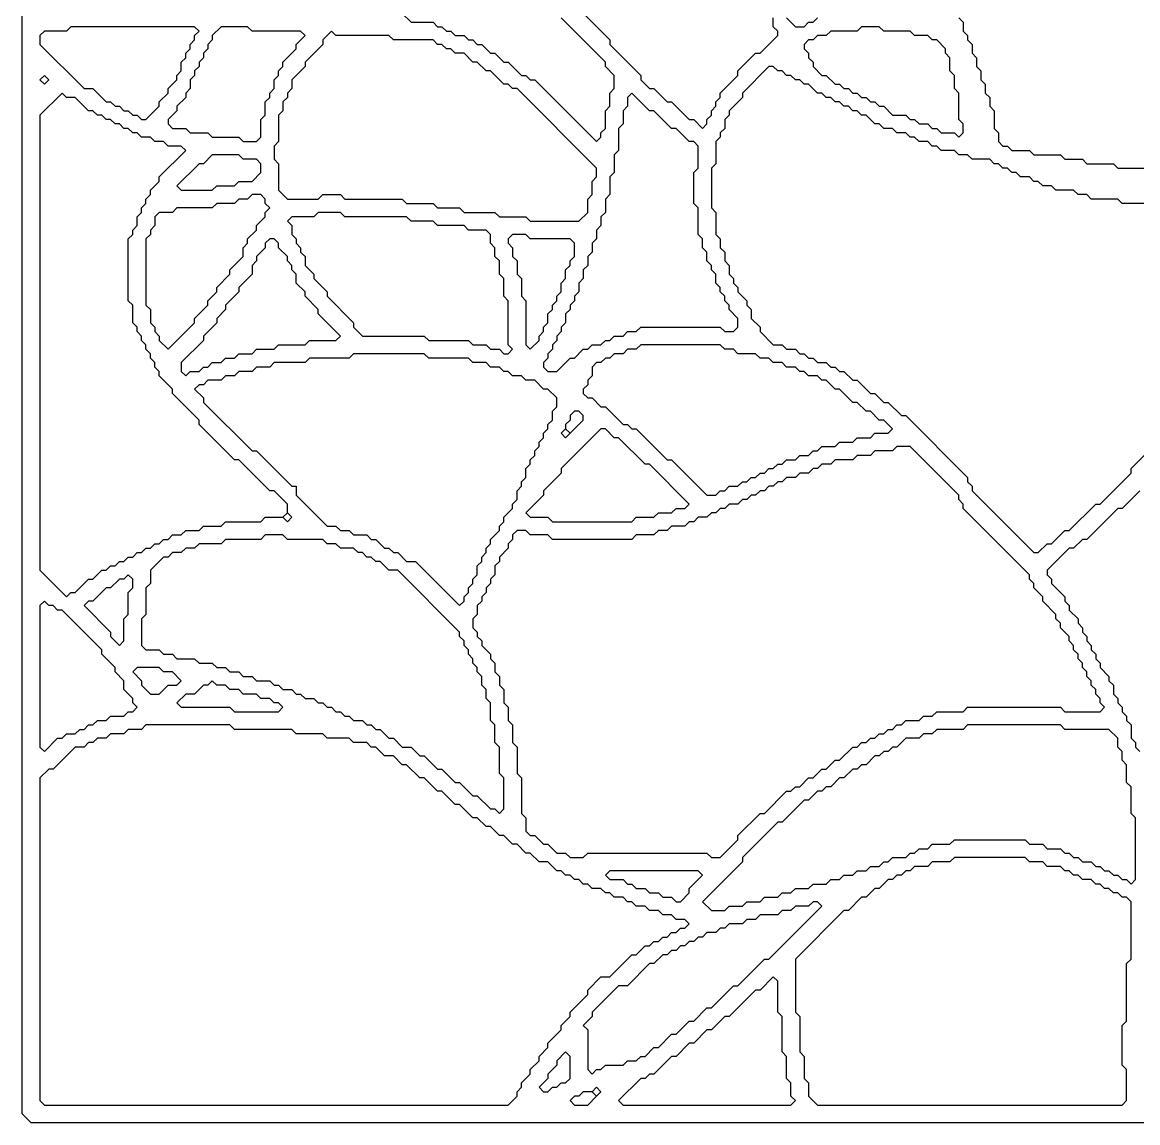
# Model space of a CAD drawing. Header units: millimetres. Extents: x 0 to 100, y 0 to 100.
# Drawn here: x -0.4 to 50.1, y -0.4 to 49.4 of the extents above; entities that cross this region are included whole.
import ezdxf

# ---------------------------------------------------------------- set-up
doc = ezdxf.new("R2010")
doc.units = ezdxf.units.MM
doc.layers.add('default', color=7, linetype='Continuous')

msp = doc.modelspace()

# ---------------------------------------------------------------- linework, layer by layer
at = {"layer": 'default'}
for points in [[(0, -0.4), (-0.4, 0), (-0.4, 100), (0, 100.4), (100, 100.4), (100.4, 100), (100.4, 0), (100, -0.4), (0, -0.4)], [(24.4, 50.4), (26.2, 48.6), (26.2, 48.4), (27.6, 47), (27.6, 46.8), (28, 46.4), (28.2, 46.4), (28.8, 45.8), (29, 45.8), (29.8, 45), (30, 45), (30.4, 44.6)], [(16.8, 49.8), (17.2, 49.4), (18.2, 49.4), (18.4, 49.2), (18.6, 49.2), (18.8, 49), (19, 49), (19.2, 48.8), (19.6, 48.8), (19.8, 48.6), (20, 48.6), (20.2, 48.4), (20.4, 48.4), (20.8, 48), (21, 48), (21.4, 47.6), (21.6, 47.6), (22.2, 47), (22.4, 47), (22.6, 46.8), (22.8, 46.8), (25.6, 44)], [(25.6, 44), (25.8, 44.2), (25.8, 44.4), (26, 44.6), (26, 45.4), (26.2, 45.6), (26.2, 46.2), (26.4, 46.4), (26.4, 47), (26, 47.4), (26, 47.6), (24, 49.6)], [(30.4, 44.6), (30.6, 44.8), (30.6, 45), (30.8, 45.2), (30.8, 45.4), (31, 45.6), (31, 45.8), (31.2, 46), (31.2, 46.2), (32, 47), (32, 47.2), (32.8, 48), (33, 48), (33.8, 48.8), (33.8, 49), (33.6, 49.2), (33.6, 49.6)], [(34.2, 49.6), (34.6, 49.2)], [(34.6, 49.2), (35, 49.2), (35.2, 49.4), (35.4, 49.4), (35.6, 49.6)], [(42, 49.6), (42.2, 49.4), (42.2, 49), (42.4, 48.8), (42.4, 48.6), (42.6, 48.4), (42.6, 48), (42.8, 47.8), (42.8, 47.4), (43, 47.2), (43, 46.8), (43.2, 46.6), (43.2, 46.2), (43.4, 46), (43.4, 45.6), (43.6, 45.4), (43.6, 44.6), (43.8, 44.4), (43.8, 44), (44, 43.8), (44.2, 43.8), (44.4, 43.6), (45.2, 43.6), (45.4, 43.4), (46.6, 43.4), (46.8, 43.2), (47.6, 43.2), (47.8, 43), (49, 43), (49.2, 42.8), (50.4, 42.8)], [(4.8, 45.2), (5, 45), (5.2, 45), (5.8, 45.6), (5.8, 45.8), (6.2, 46.2), (6.2, 46.4), (6.6, 46.8), (6.6, 47), (6.8, 47.2), (6.8, 47.6), (7, 47.8), (7, 48), (7.2, 48.2), (7.2, 48.4), (7.4, 48.6), (7.4, 48.8), (7.6, 49), (7.4, 49.2), (1.8, 49.2), (1.6, 49), (0.6, 49), (0.4, 48.8), (0.4, 48.4), (2.4, 46.4), (2.8, 46.4), (3.4, 45.8), (3.6, 45.8), (3.8, 45.6), (4, 45.6), (4.2, 45.4), (4.4, 45.4), (4.6, 45.2), (4.8, 45.2)], [(9.4, 44.2), (9.6, 44), (10.2, 44), (10.4, 44.2), (10.4, 45), (10.6, 45.2), (10.6, 45.8), (10.8, 46), (10.8, 46.2), (11, 46.4), (11, 46.8), (11.2, 47), (11.2, 47.2), (11.4, 47.4), (11.4, 47.6), (12, 48.2), (12, 48.4), (12.4, 48.8), (12.2, 49), (10, 49), (9.8, 49.2), (8.6, 49.2), (8.2, 48.8), (8.2, 48.6), (8, 48.4), (8, 48.2), (7.8, 48), (7.8, 47.8), (7.6, 47.6), (7.6, 47.4), (7.4, 47.2), (7.4, 47), (7.2, 46.8), (7.2, 46.4), (7, 46.2), (7, 46), (6.6, 45.6), (6.6, 45.4), (6.2, 45), (6.2, 44.8), (6.4, 44.6), (7, 44.6), (7.2, 44.4), (8, 44.4), (8.2, 44.2), (9.4, 44.2)], [(22.4, 40.6), (22.6, 40.4), (24.8, 40.4), (25.2, 40.8), (25.2, 41.4), (25.4, 41.6), (25.4, 42.2), (25.6, 42.4), (25.6, 42.8), (22, 46.4), (21.8, 46.4), (21.6, 46.6), (21.4, 46.6), (20.8, 47.2), (20.6, 47.2), (20.2, 47.6), (20, 47.6), (19.6, 48), (19.2, 48), (19, 48.2), (18.8, 48.2), (18.6, 48.4), (18.4, 48.4), (18.2, 48.6), (16.4, 48.6), (16.2, 48.8), (13.8, 48.8), (13.6, 49), (13.2, 48.6), (13.2, 48.4), (12.4, 47.6), (12.4, 47.4), (11.8, 46.8), (11.8, 46.4), (11.6, 46.2), (11.6, 46), (11.4, 45.8), (11.4, 45.4), (11.2, 45.2), (11.2, 44), (11, 43.8), (11, 43.2), (11.2, 43), (11.2, 41.8), (11.6, 41.4), (13, 41.4), (13.2, 41.6), (14, 41.6), (14.2, 41.4), (16.8, 41.4), (17, 41.2), (18.2, 41.2), (18.4, 41), (19.4, 41), (19.6, 40.8), (21, 40.8), (21.2, 40.6), (22.4, 40.6)], [(41.8, 44.4), (42, 44.2), (42.2, 44.4), (42.2, 44.8), (42, 45), (42, 46.2), (41.8, 46.4), (41.8, 47), (41.6, 47.2), (41.6, 47.8), (41.4, 48), (41.4, 48.2), (41, 48.6), (40.8, 48.6), (40.6, 48.8), (40, 48.8), (39.8, 49), (38.6, 49), (38.4, 49.2), (37.6, 49.2), (37.4, 49), (36.2, 49), (36, 48.8), (35.6, 48.8), (35.4, 48.6), (35.2, 48.6), (35, 48.4), (35, 48.2), (35.2, 48), (35.2, 47.8), (35.4, 47.6), (35.4, 47.4), (35.8, 47), (36, 47), (36.4, 46.6), (36.6, 46.6), (36.8, 46.4), (37, 46.4), (37.2, 46.2), (37.4, 46.2), (37.6, 46), (37.8, 46), (38, 45.8), (38.2, 45.8), (38.4, 45.6), (38.6, 45.6), (39, 45.2), (39.6, 45.2), (39.8, 45), (40, 45), (40.2, 44.8), (40.6, 44.8), (40.8, 44.6), (41, 44.6), (41.2, 44.4), (41.8, 44.4)], [(0.4, 46.8), (0.6, 46.6), (0.8, 46.8), (0.6, 47), (0.4, 46.8)], [(51.6, 41.2), (49.4, 41.2), (49.2, 41.4), (48, 41.4), (47.8, 41.6), (47.4, 41.6), (47.2, 41.8), (46.4, 41.8), (46.2, 42), (45.8, 42), (45.6, 42.2), (45.4, 42.2), (45.2, 42.4), (44.8, 42.4), (44.6, 42.6), (44.4, 42.6), (44.2, 42.8), (44, 42.8), (43.8, 43), (43.6, 43), (43.4, 43.2), (42.6, 43.2), (42.4, 43.4), (42, 43.4), (41.8, 43.6), (41.2, 43.6), (41, 43.8), (40.8, 43.8), (40.6, 44), (40.2, 44), (40, 44.2), (39.8, 44.2), (39.6, 44.4), (39.2, 44.4), (39, 44.6), (38.6, 44.6), (38.4, 44.8), (38.2, 44.8), (37.8, 45.2), (37.6, 45.2), (37.4, 45.4), (37.2, 45.4), (37, 45.6), (36.8, 45.6), (36.6, 45.8), (36.4, 45.8), (36.2, 46), (36, 46), (35.8, 46.2), (35.6, 46.2), (35.2, 46.6), (35, 46.6), (34.8, 46.8), (34.6, 46.8), (34.4, 47), (34.2, 47), (34, 47.2), (33.8, 47.2), (33.6, 47.4), (33.4, 47.4), (32.2, 46.2), (32.2, 46), (31.6, 45.4), (31.6, 45.2), (31.4, 45), (31.4, 44.6), (31.2, 44.4), (31.2, 44.2), (31, 44), (31, 43), (30.8, 42.8), (30.8, 41), (31, 40.8), (31, 39.8), (31.2, 39.6), (31.2, 39.2), (31.4, 39), (31.4, 38.6), (31.6, 38.4), (31.6, 38), (31.8, 37.8), (31.8, 37.6), (32, 37.4), (32, 37.2), (32.4, 36.8), (32.4, 36.6), (32.6, 36.4), (32.6, 36), (33, 35.6), (33, 35.4), (33.6, 34.8), (34, 34.8), (34.2, 34.6), (34.6, 34.6), (34.8, 34.4), (35, 34.4), (35.2, 34.2), (35.4, 34.2), (35.6, 34), (36, 34), (36.2, 33.8), (36.4, 33.8), (36.6, 33.6), (36.8, 33.6), (37.2, 33.2), (37.4, 33.2), (38, 32.6), (38.2, 32.6), (38.6, 32.2), (38.8, 32.2), (39.4, 31.6), (39.6, 31.6), (42.4, 28.8), (42.4, 28.6), (42.6, 28.4), (42.6, 28.2), (45.4, 25.4)], [(1.6, 23.4), (1.8, 23.6), (2, 23.6), (2.6, 24.2), (2.8, 24.2), (3.2, 24.6), (3.4, 24.6), (3.6, 24.8), (3.8, 24.8), (4, 25), (4.2, 25), (4.4, 25.2), (4.6, 25.2), (4.8, 25.4), (5, 25.4), (5.2, 25.6), (5.4, 25.6), (5.6, 25.8), (5.8, 25.8), (6, 26), (6.2, 26), (6.4, 26.2), (6.8, 26.2), (7, 26.4), (7.6, 26.4), (7.8, 26.6), (8.6, 26.6), (8.8, 26.8), (10.4, 26.8), (10.6, 27), (11.4, 27), (11.6, 27.2), (11.6, 27.6), (11, 28.2), (10.8, 28.2), (9.4, 29.6), (9.2, 29.6), (7.6, 31.2), (7.6, 31.4), (6.4, 32.6), (6.4, 32.8), (5.8, 33.4), (5.8, 33.6), (5.6, 33.8), (5.6, 34), (5.4, 34.2), (5.4, 34.4), (5.2, 34.6), (5.2, 34.8), (5, 35), (5, 35.2), (4.8, 35.4), (4.8, 35.6), (4.6, 35.8), (4.6, 36.6), (4.4, 36.8), (4.4, 39.6), (4.6, 39.8), (4.6, 40), (4.8, 40.2), (4.8, 40.6), (5, 40.8), (5, 41), (5.2, 41.2), (5.2, 41.4), (5.4, 41.6), (5.4, 41.8), (5.8, 42.2), (5.8, 42.4), (7, 43.6), (6.8, 43.8), (6.2, 43.8), (6, 44), (5.6, 44), (5.4, 44.2), (5, 44.2), (4.8, 44.4), (4.6, 44.4), (4.4, 44.6), (4.2, 44.6), (4, 44.8), (3.8, 44.8), (3.6, 45), (3.4, 45), (3.2, 45.2), (3, 45.2), (2.8, 45.4), (2.6, 45.4), (2, 46), (1.6, 46), (1.4, 46.2), (0.4, 45.2), (0.4, 24.6), (1.6, 23.4)], [(23.2, 33.8), (23.4, 33.6), (23.8, 33.6), (24.4, 34.2), (24.6, 34.2), (25, 34.6), (25.2, 34.6), (25.4, 34.8), (25.8, 34.8), (26, 35), (26.2, 35), (26.4, 35.2), (26.8, 35.2), (27, 35.4), (27.4, 35.4), (27.6, 35.6), (31.2, 35.6), (31.4, 35.4), (31.8, 35.4), (32, 35.6), (32, 36), (31.6, 36.4), (31.6, 36.6), (31.4, 36.8), (31.4, 37), (31.2, 37.2), (31.2, 37.4), (31, 37.6), (31, 38), (30.8, 38.2), (30.8, 38.4), (30.6, 38.6), (30.6, 39), (30.4, 39.2), (30.4, 39.6), (30.2, 39.8), (30.2, 41), (30, 41.2), (30, 42.6), (30.2, 42.8), (30.2, 43.8), (30, 44), (29.8, 44), (29.2, 44.6), (29, 44.6), (28.2, 45.4), (28, 45.4), (27.2, 46.2), (27, 46), (27, 45.6), (26.8, 45.4), (26.8, 44.8), (26.6, 44.6), (26.6, 43.6), (26.4, 43.4), (26.4, 42.6), (26.2, 42.4), (26.2, 41.6), (26, 41.4), (26, 40.8), (25.8, 40.6), (25.8, 40.2), (25.6, 40), (25.6, 39.6), (25.4, 39.4), (25.4, 39), (25.2, 38.8), (25.2, 38.4), (25, 38.2), (25, 37.8), (24.8, 37.6), (24.8, 37.2), (24.6, 37), (24.6, 36.8), (24.4, 36.6), (24.4, 36.4), (24.2, 36.2), (24.2, 35.8), (24, 35.6), (24, 35.4), (23.8, 35.2), (23.8, 35), (23.6, 34.8), (23.6, 34.6), (23.4, 34.4), (23.4, 34.2), (23.2, 34), (23.2, 33.8)], [(6.6, 42), (6.8, 41.8), (8.2, 41.8), (8.4, 42), (9.2, 42), (9.4, 42.2), (10, 42.2), (10.4, 42.6), (10.4, 43), (10.2, 43.2), (9.6, 43.2), (9.4, 43.4), (8.2, 43.4), (7.8, 43), (7.6, 43), (6.6, 42)], [(6.2, 34.6), (7.4, 35.8), (7.4, 36), (8, 36.6), (8, 36.8), (8.4, 37.2), (8.4, 37.4), (9, 38), (9, 38.2), (9.6, 38.8), (9.6, 39.2), (9.8, 39.4), (9.8, 39.6), (10.2, 40), (10.2, 40.2), (10.6, 40.6), (10.6, 40.8), (10.8, 41), (10.6, 41.2), (10.6, 41.4), (10.4, 41.6), (10, 41.6), (9.8, 41.4), (9.4, 41.4), (9.2, 41.2), (8.4, 41.2), (8.2, 41), (6.6, 41), (6.4, 40.8), (5.8, 40.8), (5.6, 40.6), (5.6, 40.2), (5.4, 40), (5.4, 39.8), (5.2, 39.6), (5.2, 36.6), (5.4, 36.4), (5.4, 35.8), (5.6, 35.6), (5.6, 35.4), (5.8, 35.2), (5.8, 35), (6.2, 34.6)], [(21.2, 34.6), (21.4, 34.4), (21.6, 34.4), (21.8, 34.6), (21.6, 34.8), (21.6, 36.8), (21.4, 37), (21.4, 37.8), (21.2, 38), (21.2, 38.6), (21, 38.8), (21, 39.2), (20.8, 39.4), (20.8, 39.8), (20.6, 40), (19.8, 40), (19.6, 40.2), (18.4, 40.2), (18.2, 40.4), (17.2, 40.4), (17, 40.6), (14.2, 40.6), (14, 40.8), (13, 40.8), (12.8, 40.6), (11.8, 40.6), (11.6, 40.4), (11.8, 40.2), (11.8, 39.8), (12, 39.6), (12, 39.4), (12.2, 39.2), (12.2, 39), (12.4, 38.8), (12.4, 38.4), (12.8, 38), (12.8, 37.8), (13.4, 37.2), (13.4, 37), (14.6, 35.8), (14.6, 35.6), (15, 35.2), (17.8, 35.2), (18, 35), (19.8, 35), (20, 34.8), (20.6, 34.8), (20.8, 34.6), (21.2, 34.6)], [(6.8, 33.6), (7, 33.4), (7.2, 33.6), (7.6, 33.6), (7.8, 33.8), (8, 33.8), (8.2, 34), (8.6, 34), (8.8, 34.2), (9.2, 34.2), (9.4, 34.4), (10, 34.4), (10.2, 34.6), (11, 34.6), (11.2, 34.8), (12.4, 34.8), (12.6, 35), (13.8, 35), (14, 35.2), (13, 36.2), (13, 36.4), (12.4, 37), (12.4, 37.2), (12, 37.6), (12, 38), (11.8, 38.2), (11.8, 38.4), (11.6, 38.6), (11.6, 38.8), (11.2, 39.2), (11.2, 39.4), (11, 39.6), (10.8, 39.6), (10.6, 39.4), (10.6, 39.2), (10.2, 38.8), (10.2, 38.6), (10, 38.4), (10, 38), (9.4, 37.4), (9.4, 37.2), (8.8, 36.6), (8.8, 36.4), (8.4, 36), (8.4, 35.8), (7.8, 35.2), (7.8, 35), (6.8, 34), (6.8, 33.6)], [(22.4, 34.8), (22.6, 34.6), (23, 35), (23, 35.2), (23.2, 35.4), (23.2, 35.6), (23.4, 35.8), (23.4, 36.2), (23.6, 36.4), (23.6, 36.6), (23.8, 36.8), (23.8, 37), (24, 37.2), (24, 37.6), (24.2, 37.8), (24.2, 38.2), (24.4, 38.4), (24.4, 38.6), (24.6, 38.8), (24.6, 39.4), (24.4, 39.6), (22.6, 39.6), (22.4, 39.8), (21.8, 39.8), (21.6, 39.6), (21.6, 39.4), (21.8, 39.2), (21.8, 38.8), (22, 38.6), (22, 38), (22.2, 37.8), (22.2, 37), (22.4, 36.8), (22.4, 34.8)], [(19.4, 23), (19.6, 23.2), (19.6, 23.4), (19.8, 23.6), (19.8, 23.8), (20, 24), (20, 24.2), (20.2, 24.4), (20.2, 24.8), (20.4, 25), (20.4, 25.2), (20.6, 25.4), (20.6, 25.6), (20.8, 25.8), (20.8, 26), (21.2, 26.4), (21.2, 26.6), (21.4, 26.8), (21.4, 27), (21.8, 27.4), (21.8, 27.6), (22, 27.8), (22, 28.2), (22.2, 28.4), (22.2, 28.6), (22.4, 28.8), (22.4, 29.2), (22.6, 29.4), (22.6, 29.6), (22.8, 29.8), (22.8, 30), (23, 30.2), (23, 30.4), (23.2, 30.6), (23.2, 30.8), (23.4, 31), (23.4, 31.2), (23.6, 31.4), (23.6, 31.8), (23.8, 32), (23.8, 32.4), (23.4, 32.8), (23.2, 32.8), (22.8, 33.2), (22.4, 33.2), (22.2, 33.4), (21.8, 33.4), (21.6, 33.6), (21.4, 33.6), (21.2, 33.8), (20.8, 33.8), (20.6, 34), (20, 34), (19.8, 34.2), (18, 34.2), (17.8, 34.4), (14.6, 34.4), (14.4, 34.2), (12.6, 34.2), (12.4, 34), (11, 34), (10.8, 33.8), (10.2, 33.8), (10, 33.6), (9.4, 33.6), (9.2, 33.4), (8.8, 33.4), (8.6, 33.2), (8, 33.2), (7.8, 33), (7.6, 33), (7.4, 32.8), (7.8, 32.4), (7.8, 32.2), (10, 30), (10.2, 30), (11.8, 28.4), (12, 28.4), (12, 28), (13.4, 26.6), (13.8, 26.6), (14, 26.4), (14.4, 26.4), (14.6, 26.2), (15.2, 26.2), (15.4, 26), (15.6, 26), (16, 25.6), (16.2, 25.6), (16.4, 25.4), (16.6, 25.4), (17, 25), (17.4, 25), (19.4, 23)], [(30.6, 28), (31, 28), (31.2, 28.2), (31.4, 28.2), (31.6, 28.4), (32, 28.4), (32.2, 28.6), (32.4, 28.6), (32.6, 28.8), (32.8, 28.8), (33, 29), (33.2, 29), (33.4, 29.2), (33.6, 29.2), (33.8, 29.4), (34, 29.4), (34.2, 29.6), (34.6, 29.6), (34.8, 29.8), (35.2, 29.8), (35.4, 30), (35.6, 30), (35.8, 30.2), (36.4, 30.2), (36.6, 30.4), (37.2, 30.4), (37.4, 30.6), (38, 30.6), (38.2, 30.8), (38.8, 30.8), (39, 31), (38.6, 31.4), (38.4, 31.4), (38, 31.8), (37.8, 31.8), (37.4, 32.2), (37.2, 32.2), (36.6, 32.8), (36.4, 32.8), (36, 33.2), (35.8, 33.2), (35.6, 33.4), (35.2, 33.4), (35, 33.6), (34.8, 33.6), (34.6, 33.8), (34.2, 33.8), (34, 34), (33.6, 34), (33.4, 34.2), (33, 34.2), (32.8, 34.4), (32, 34.4), (31.8, 34.6), (31.4, 34.6), (31.2, 34.8), (27.6, 34.8), (27.4, 34.6), (27, 34.6), (26.8, 34.4), (26.4, 34.4), (26.2, 34.2), (26, 34.2), (25.8, 34), (25.6, 34), (25.4, 33.8), (25.4, 33.4), (25.2, 33.2), (25.2, 33), (25, 32.8), (25, 32.6), (25.2, 32.4), (25.4, 32.4), (25.8, 32), (26, 32), (26.8, 31.2), (27, 31.2), (27.2, 31), (27.4, 31), (28.8, 29.6), (29, 29.6), (30.6, 28)], [(24.2, 31), (24.4, 30.8), (25, 31.4), (25, 31.6), (24.8, 31.8), (24.6, 31.8), (24.4, 31.6), (24.4, 31.4), (24.2, 31.2), (24.2, 31)], [(23.4, 27), (23.6, 26.8), (27.2, 26.8), (27.4, 27), (28.2, 27), (28.4, 27.2), (29, 27.2), (29.2, 27.4), (29.6, 27.4), (29.8, 27.6), (28, 29.4), (27.8, 29.4), (26.6, 30.6), (26.4, 30.6), (26, 31), (25.8, 31), (24, 29.2), (24, 29), (23.2, 28.2), (23.2, 28), (22.4, 27.2), (22.6, 27), (23.4, 27)], [(24, 30.8), (24.2, 30.6), (24.4, 30.8), (24.2, 31), (24, 30.8)], [(24.2, 11.8), (24.4, 11.6), (25, 11.6), (25.2, 11.8), (30.6, 11.8), (30.8, 11.6), (31.2, 11.6), (32, 12.4), (32, 12.6), (33, 13.6), (33.2, 13.6), (34.2, 14.6), (34.4, 14.6), (34.6, 14.8), (34.8, 14.8), (35.2, 15.2), (35.4, 15.2), (35.8, 15.6), (36, 15.6), (36.4, 16), (36.6, 16), (37.2, 16.6), (37.4, 16.6), (37.6, 16.8), (37.8, 16.8), (38, 17), (38.2, 17), (38.4, 17.2), (38.6, 17.2), (38.8, 17.4), (39, 17.4), (39.2, 17.6), (39.4, 17.6), (39.6, 17.8), (40.2, 17.8), (40.4, 18), (40.8, 18), (41, 18.2), (42.2, 18.2), (42.4, 18.4), (46.6, 18.4), (46.8, 18.2), (48.4, 18.2), (48.6, 18.4), (48.4, 18.6), (48.4, 18.8), (48.2, 19), (48.2, 19.2), (48, 19.4), (48, 19.6), (47.8, 19.8), (47.8, 20), (47.6, 20.2), (47.6, 20.4), (47.4, 20.6), (47.4, 20.8), (47.2, 21), (47.2, 21.2), (47, 21.4), (47, 21.6), (46.6, 22), (46.6, 22.2), (46.4, 22.4), (46.4, 22.6), (45.8, 23.2), (45.8, 23.4), (45.4, 23.8), (45.4, 24), (45.2, 24.2), (45.2, 24.4), (42.2, 27.4), (42.2, 27.6), (42, 27.8), (42, 28), (39.8, 30.2), (39.2, 30.2), (39, 30), (38.2, 30), (38, 29.8), (37.4, 29.8), (37.2, 29.6), (36.4, 29.6), (36.2, 29.4), (35.8, 29.4), (35.6, 29.2), (35.4, 29.2), (35.2, 29), (34.8, 29), (34.6, 28.8), (34.2, 28.8), (34, 28.6), (33.8, 28.6), (33.6, 28.4), (33.4, 28.4), (33.2, 28.2), (33, 28.2), (32.8, 28), (32.6, 28), (32.4, 27.8), (32.2, 27.8), (32, 27.6), (31.6, 27.6), (31.4, 27.4), (31.2, 27.4), (31, 27.2), (30.8, 27.2), (30.6, 27), (30.2, 27), (30, 26.8), (29.8, 26.8), (29.6, 26.6), (29, 26.6), (28.8, 26.4), (28.4, 26.4), (28.2, 26.2), (27.4, 26.2), (27.2, 26), (23.6, 26), (23.4, 26.2), (22.6, 26.2), (22.4, 26.4), (22, 26.4), (21.8, 26.2), (21.8, 26), (21.6, 25.8), (21.6, 25.6), (21.2, 25.2), (21.2, 25), (21, 24.8), (21, 24.4), (20.8, 24.2), (20.8, 24), (20.6, 23.8), (20.6, 23.6), (20.4, 23.4), (20.4, 23.2), (20.2, 23), (20.2, 22.6), (20, 22.4), (20, 22), (20.2, 21.8), (20.2, 21.6), (20.4, 21.4), (20.4, 21.2), (20.8, 20.8), (20.8, 20.6), (21, 20.4), (21, 20), (21.2, 19.8), (21.2, 19.4), (21.4, 19.2), (21.4, 18.6), (21.6, 18.4), (21.6, 17.8), (21.8, 17.6), (21.8, 16.8), (22, 16.6), (22, 15.4), (22.2, 15.2), (22.2, 13.6), (22.4, 13.4), (22.4, 12.8), (22.6, 12.6), (22.8, 12.6), (23.2, 12.2), (23.4, 12.2), (23.8, 11.8), (24.2, 11.8)], [(45.4, 25.4), (45.6, 25.4), (46, 25.8), (46.2, 25.8), (46.8, 26.4), (47, 26.4), (48.2, 27.6), (48.4, 27.6), (49.8, 29), (49.8, 29.2), (50.4, 29.8)], [(50.2, 28.2), (49.4, 27.4), (49.2, 27.4), (47.8, 26), (47.6, 26), (47.2, 25.6), (47, 25.6), (46, 24.6), (46, 24.4), (46.2, 24.2), (46.2, 24), (46.8, 23.4), (46.8, 23.2), (47, 23), (47, 22.8), (47.4, 22.4), (47.4, 22.2), (47.6, 22), (47.6, 21.8), (47.8, 21.6), (47.8, 21.4), (48, 21.2), (48, 21), (48.2, 20.8), (48.2, 20.6), (48.4, 20.4), (48.4, 20.2), (48.8, 19.8), (48.8, 19.6), (49, 19.4), (49, 19), (49.2, 18.8), (49.2, 18.6), (49.4, 18.4), (49.4, 18.2), (49.6, 18), (49.6, 17.8), (49.8, 17.6), (49.8, 17), (50, 16.8), (50, 16.6), (50.2, 16.4)], [(11.4, 27), (11.6, 26.8), (11.8, 27), (11.6, 27.2), (11.4, 27)], [(21, 13.8), (21.2, 13.6), (21.4, 13.8), (21.4, 15.2), (21.2, 15.4), (21.2, 16.6), (21, 16.8), (21, 17.6), (20.8, 17.8), (20.8, 18.6), (20.6, 18.8), (20.6, 19.2), (20.4, 19.4), (20.4, 19.8), (20.2, 20), (20.2, 20.2), (20, 20.4), (20, 20.6), (19.8, 20.8), (19.8, 21), (19.6, 21.2), (19.6, 21.4), (19.4, 21.6), (19.4, 21.8), (16.6, 24.6), (16.2, 24.6), (15.8, 25), (15.6, 25), (15.4, 25.2), (15.2, 25.2), (15, 25.4), (14.8, 25.4), (14.6, 25.6), (14, 25.6), (13.8, 25.8), (13.4, 25.8), (13.2, 26), (11.6, 26), (11.4, 26.2), (10.6, 26.2), (10.4, 26), (8.8, 26), (8.6, 25.8), (7.6, 25.8), (7.4, 25.6), (7, 25.6), (6.8, 25.4), (6.4, 25.4), (6.2, 25.2), (6, 25.2), (5.4, 24.6), (5.4, 24), (5.2, 23.8), (5.2, 22.6), (5, 22.4), (5, 21.2), (5.2, 21), (5.8, 21), (6, 20.8), (6.4, 20.8), (6.6, 20.6), (7.4, 20.6), (7.6, 20.4), (8.2, 20.4), (8.4, 20.2), (8.8, 20.2), (9, 20), (9.4, 20), (9.6, 19.8), (10, 19.8), (10.2, 19.6), (10.8, 19.6), (11, 19.4), (11.2, 19.4), (11.4, 19.2), (11.8, 19.2), (12, 19), (12.2, 19), (12.4, 18.8), (12.8, 18.8), (13, 18.6), (13.2, 18.6), (13.4, 18.4), (13.6, 18.4), (13.8, 18.2), (14, 18.2), (14.2, 18), (14.4, 18), (14.6, 17.8), (15, 17.8), (15.2, 17.6), (15.4, 17.6), (15.6, 17.4), (15.8, 17.4), (16.2, 17), (16.4, 17), (16.8, 16.6), (17.2, 16.6), (17.6, 16.2), (17.8, 16.2), (18.4, 15.6), (18.6, 15.6), (19.2, 15), (19.4, 15), (20, 14.4), (20.2, 14.4), (20.8, 13.8), (21, 13.8)], [(4, 21.2), (4.2, 21.4), (4.2, 22.4), (4.4, 22.6), (4.4, 23.6), (4.6, 23.8), (4.6, 24.2), (4.4, 24.4), (4.2, 24.2), (4, 24.2), (3.6, 23.8), (3.4, 23.8), (2.8, 23.2), (2.6, 23.2), (2.4, 23), (3.6, 21.8), (3.6, 21.6), (4, 21.2)], [(0.4, 16.6), (0.6, 16.4), (1.2, 17), (1.4, 17), (1.6, 17.2), (2, 17.2), (2.2, 17.4), (2.4, 17.4), (2.6, 17.6), (2.8, 17.6), (3, 17.8), (3.4, 17.8), (3.6, 18), (4.2, 18), (4.4, 18.2), (4.6, 18.2), (4.8, 18.4), (4.6, 18.6), (4.6, 18.8), (4.2, 19.2), (4.2, 19.6), (3.8, 20), (3.8, 20.2), (3.2, 20.8), (3.2, 21), (1.4, 22.8), (1.2, 22.8), (1, 23), (0.8, 23), (0.6, 23.2), (0.4, 23), (0.4, 16.6)], [(5.4, 19), (5.8, 19), (6.2, 19.4), (6.6, 19.4), (6.8, 19.6), (6.4, 20), (6, 20), (5.8, 20.2), (4.8, 20.2), (4.6, 20), (5, 19.6), (5, 19.4), (5.4, 19)], [(9, 18.4), (9.2, 18.2), (11.2, 18.2), (11.4, 18.4), (11.2, 18.6), (11, 18.6), (10.8, 18.8), (10.4, 18.8), (10.2, 19), (9.6, 19), (9.4, 19.2), (9, 19.2), (8.8, 19.4), (8.4, 19.4), (8.2, 19.6), (8, 19.4), (7.8, 19.4), (7.4, 19), (7, 19), (6.6, 18.6), (6.8, 18.4), (9, 18.4)], [(0.4, 0.6), (0.6, 0.4), (21.6, 0.4), (22, 0.8), (22, 1), (22.2, 1.2), (22.2, 1.4), (22.6, 1.8), (22.6, 2), (23, 2.4), (23, 2.6), (23.4, 3), (23.4, 3.2), (24, 3.8), (24, 4), (24.4, 4.4), (24.4, 4.6), (25.2, 5.4), (25.2, 5.6), (25.8, 6.2), (26.2, 6.2), (27.2, 7.2), (27.4, 7.2), (27.8, 7.6), (28, 7.6), (28.2, 7.8), (28.4, 7.8), (28.6, 8), (28.8, 8), (29, 8.2), (29.2, 8.2), (29.4, 8.4), (29.6, 8.4), (29.8, 8.6), (29.6, 8.8), (29.2, 8.8), (29, 9), (28.6, 9), (28.4, 9.2), (28, 9.2), (27.8, 9.4), (27.4, 9.4), (27.2, 9.6), (27, 9.6), (26.8, 9.8), (26.4, 9.8), (26.2, 10), (26, 10), (25.8, 10.2), (25.4, 10.2), (25.2, 10.4), (25, 10.4), (24.8, 10.6), (24.6, 10.6), (24.4, 10.8), (24.2, 10.8), (24, 11), (23.8, 11), (23.4, 11.4), (23, 11.4), (22.6, 11.8), (22.4, 11.8), (22, 12.2), (21.8, 12.2), (21.4, 12.6), (21.2, 12.6), (20.8, 13), (20.6, 13), (20.2, 13.4), (20, 13.4), (19.4, 14), (19.2, 14), (18.6, 14.6), (18.4, 14.6), (17.8, 15.2), (17.6, 15.2), (17, 15.8), (16.8, 15.8), (16.4, 16.2), (16, 16.2), (15.6, 16.6), (15.4, 16.6), (15.2, 16.8), (14.6, 16.8), (14.4, 17), (13.4, 17), (13.2, 17.2), (12, 17.2), (11.8, 17.4), (9.2, 17.4), (9, 17.6), (5.2, 17.6), (5, 17.4), (4.4, 17.4), (4.2, 17.2), (3.6, 17.2), (3.4, 17), (3, 17), (2.8, 16.8), (2.6, 16.8), (2.4, 16.6), (2, 16.6), (1, 15.6), (0.8, 15.6), (0.4, 15.2), (0.4, 0.6)], [(30.8, 9.2), (31.4, 9.2), (31.6, 9.4), (32.2, 9.4), (32.4, 9.6), (33, 9.6), (33.2, 9.8), (33.8, 9.8), (34, 10), (34.4, 10), (34.6, 10.2), (35.2, 10.2), (35.4, 10.4), (36, 10.4), (36.2, 10.6), (36.6, 10.6), (36.8, 10.8), (37.2, 10.8), (37.4, 11), (37.8, 11), (38, 11.2), (38.4, 11.2), (38.6, 11.4), (38.8, 11.4), (39, 11.6), (39.6, 11.6), (39.8, 11.8), (40, 11.8), (40.2, 12), (40.6, 12), (40.8, 12.2), (41.6, 12.2), (41.8, 12.4), (45, 12.4), (45.2, 12.2), (45.8, 12.2), (46, 12), (46.6, 12), (46.8, 11.8), (47, 11.8), (47.2, 11.6), (47.4, 11.6), (47.6, 11.4), (48, 11.4), (48.2, 11.2), (48.4, 11.2), (48.6, 11), (48.8, 11), (49, 10.8), (49.2, 10.8), (49.4, 10.6), (49.6, 10.6), (49.8, 10.4), (50, 10.6), (50, 13.4), (49.8, 13.6), (49.8, 14.8), (49.6, 15), (49.6, 15.8), (49.4, 16), (49.4, 16.4), (49.2, 16.6), (49.2, 17), (48.8, 17.4), (46.8, 17.4), (46.6, 17.6), (42.4, 17.6), (42.2, 17.4), (41, 17.4), (40.8, 17.2), (40.4, 17.2), (40.2, 17), (39.6, 17), (39.2, 16.6), (39, 16.6), (38.8, 16.4), (38.6, 16.4), (38.4, 16.2), (38.2, 16.2), (37.8, 15.8), (37.6, 15.8), (37.4, 15.6), (37.2, 15.6), (36.8, 15.2), (36.6, 15.2), (36.2, 14.8), (36, 14.8), (35.8, 14.6), (35.6, 14.6), (35.2, 14.2), (35, 14.2), (34, 13.2), (33.8, 13.2), (32.2, 11.6), (32.2, 11.4), (30.4, 9.6), (30.8, 9.2)], [(35.6, 0.4), (49.4, 0.4), (49.6, 0.6), (49.6, 2), (49.4, 2.2), (49.4, 4), (49.6, 4.2), (49.6, 6.8), (49.8, 7), (49.8, 9.6), (49.6, 9.8), (49.4, 9.8), (49.2, 10), (49, 10), (48.8, 10.2), (48.6, 10.2), (48.4, 10.4), (48.2, 10.4), (48, 10.6), (47.6, 10.6), (47.4, 10.8), (47.2, 10.8), (47, 11), (46.8, 11), (46.6, 11.2), (46, 11.2), (45.8, 11.4), (45.2, 11.4), (45, 11.6), (41.8, 11.6), (41.6, 11.4), (40.8, 11.4), (40.6, 11.2), (40, 11.2), (39.8, 11), (39.6, 11), (39.4, 10.8), (39.2, 10.8), (39, 10.6), (38.8, 10.6), (38.4, 10.2), (38.2, 10.2), (37.8, 9.8), (37.6, 9.8), (37, 9.2), (36.8, 9.2), (34.6, 7), (34.6, 4.6), (34.8, 4.4), (34.8, 2.8), (35, 2.6), (35, 1.6), (35.2, 1.4), (35.2, 0.8), (35.6, 0.4)], [(29, 9.8), (29.2, 9.6), (29.4, 9.6), (29.8, 10), (29.8, 10.2), (30.4, 10.8), (30.2, 11), (26.2, 11), (26, 10.8), (26.2, 10.6), (26.8, 10.6), (27, 10.4), (27.2, 10.4), (27.4, 10.2), (27.8, 10.2), (28, 10), (28.4, 10), (28.6, 9.8), (29, 9.8)], [(25.2, 2), (25.4, 1.8), (25.6, 2), (25.8, 2), (26, 2.2), (26.8, 2.2), (27, 2.4), (27.4, 2.4), (27.6, 2.6), (27.8, 2.6), (28.2, 3), (28.4, 3), (29, 3.6), (29.2, 3.6), (29.8, 4.2), (30, 4.2), (30.6, 4.8), (30.8, 4.8), (31.8, 5.8), (32, 5.8), (33.2, 7), (33.4, 7), (35.8, 9.4), (35.6, 9.6), (35.4, 9.6), (35.2, 9.4), (34.6, 9.4), (34.4, 9.2), (34, 9.2), (33.8, 9), (33, 9), (32.8, 8.8), (32.4, 8.8), (32.2, 8.6), (31.6, 8.6), (31.4, 8.4), (31.2, 8.4), (31, 8.2), (30.6, 8.2), (30.4, 8), (30.2, 8), (30, 7.8), (29.8, 7.8), (29.6, 7.6), (29.4, 7.6), (29.2, 7.4), (29, 7.4), (28.8, 7.2), (28.6, 7.2), (28.2, 6.8), (28, 6.8), (27, 5.8), (26.6, 5.8), (25.4, 4.6), (25.4, 4.4), (25, 4), (25.2, 3.8), (25.2, 2)], [(26.6, 0.6), (26.8, 0.4), (34.4, 0.4), (34.6, 0.6), (34.4, 0.8), (34.4, 1.4), (34.2, 1.6), (34.2, 2.6), (34, 2.8), (34, 4.4), (33.8, 4.6), (33.8, 6), (33.6, 6.2), (33, 5.6), (32.8, 5.6), (31.6, 4.4), (31.4, 4.4), (30.8, 3.8), (30.6, 3.8), (30, 3.2), (29.8, 3.2), (29.2, 2.6), (29, 2.6), (28.2, 1.8), (28, 1.8), (27.8, 1.6), (27.6, 1.6), (26.6, 0.6)], [(23, 1.2), (23.2, 1), (23.4, 1), (23.6, 1.2), (23.8, 1.2), (24, 1.4), (24.2, 1.4), (24.4, 1.6), (24.4, 2.6), (24.2, 2.8), (23.8, 2.4), (23.8, 2.2), (23.4, 1.8), (23.4, 1.6), (23, 1.2)], [(25.4, 1), (25.6, 0.8), (25.8, 1), (25.6, 1.2), (25.4, 1)], [(24.4, 0.6), (24.6, 0.4), (25.2, 0.4), (25.6, 0.8), (25.4, 1), (25, 1), (24.8, 0.8), (24.6, 0.8), (24.4, 0.6)]]:
    msp.add_lwpolyline(points, dxfattribs=at)

doc.saveas('drawing.dxf')
